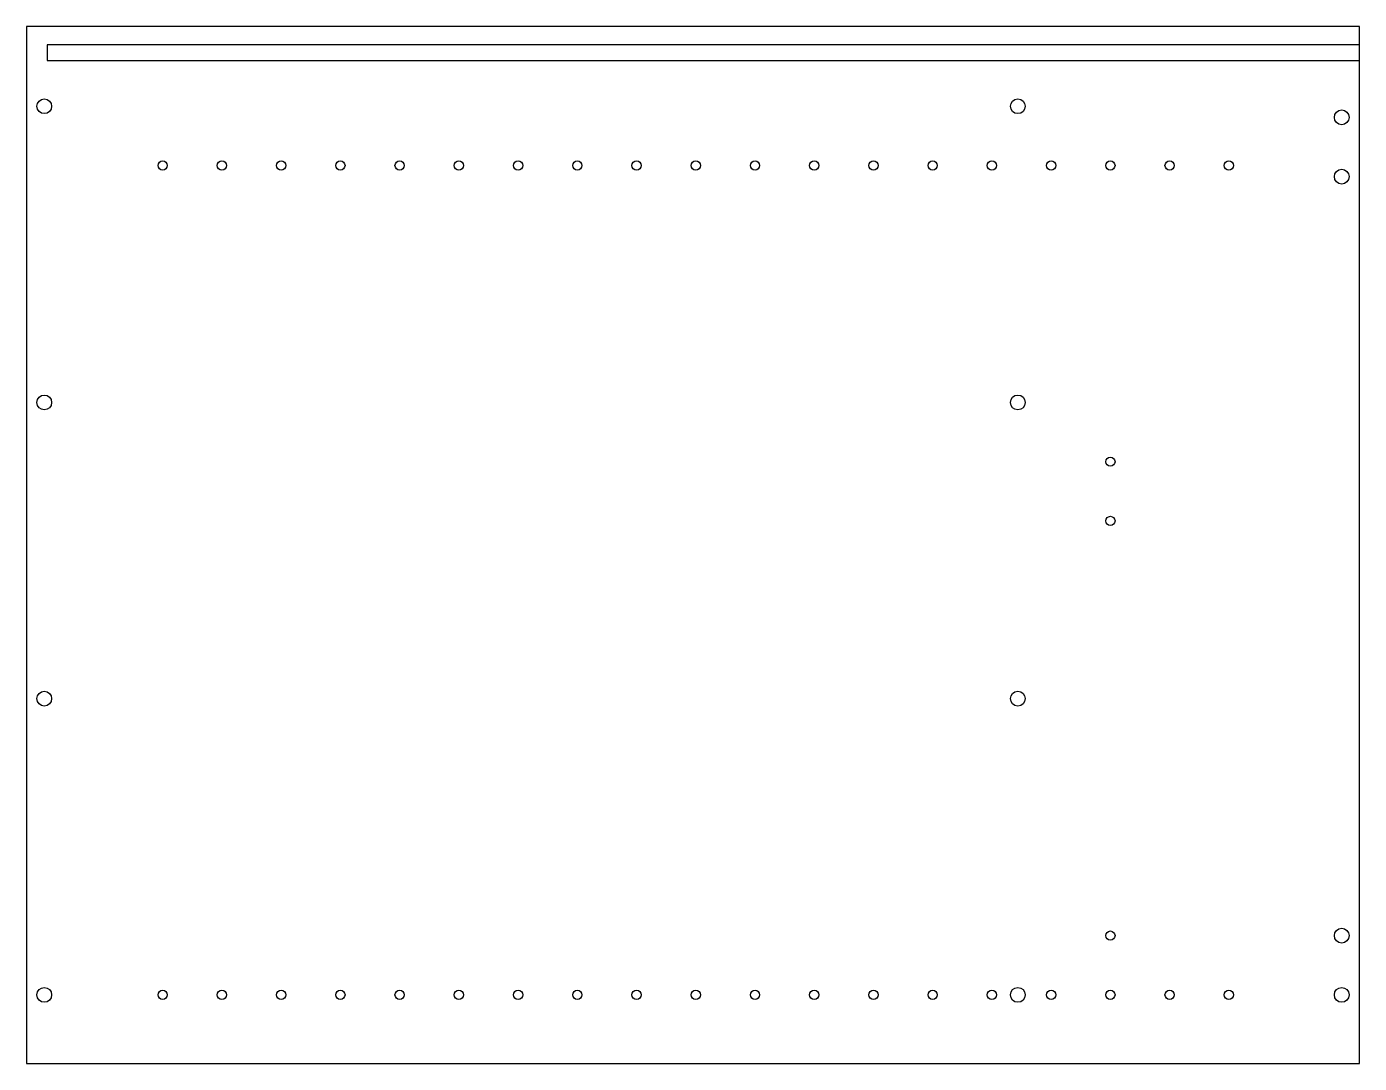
# Model space of a CAD drawing. Extents: x 0 to 720, y 0 to 560.
import ezdxf

# ---------------------------------------------------------------- set-up
doc = ezdxf.new("R2010")
doc.units = 0
for name, color, linetype in [('CONTOUR', 7, 'CONTINUOUS'), ('DRILL_V_D5_Z13', 7, 'CONTINUOUS'), ('DRILL_V_D8_Z12', 7, 'CONTINUOUS'), ('POCKET_Z8', 7, 'CONTINUOUS')]:
    doc.layers.add(name, color=color, linetype=linetype)

msp = doc.modelspace()

# ---------------------------------------------------------------- linework, layer by layer
at = {"layer": 'CONTOUR'}
msp.add_lwpolyline([(0, 0), (720, 0), (720, 560), (0, 560)], close=True, dxfattribs=at)
at = {"layer": 'DRILL_V_D5_Z13'}
for centre in [(73.5, 485), (105.5, 485), (137.5, 485), (169.5, 485), (201.5, 485), (233.5, 485), (265.5, 485), (297.5, 485), (329.5, 485), (361.5, 485), (393.5, 485), (425.5, 485), (457.5, 485), (489.5, 485), (521.5, 485), (553.5, 485), (585.5, 485), (617.5, 485), (649.5, 485), (585.5, 325), (585.5, 293), (585.5, 69), (73.5, 37), (105.5, 37), (137.5, 37), (169.5, 37), (201.5, 37), (233.5, 37), (265.5, 37), (297.5, 37), (329.5, 37), (361.5, 37), (393.5, 37), (425.5, 37), (457.5, 37), (489.5, 37), (521.5, 37), (553.5, 37), (585.5, 37), (617.5, 37), (649.5, 37)]:
    msp.add_circle(centre, 2.5, dxfattribs=at)
at = {"layer": 'DRILL_V_D8_Z12'}
for centre in [(9.5, 517), (535.5, 517), (710.5, 511), (710.5, 479), (9.5, 357), (535.5, 357), (9.5, 197), (535.5, 197), (710.5, 69), (9.5, 37), (535.5, 37), (710.5, 37)]:
    msp.add_circle(centre, 4, dxfattribs=at)
at = {"layer": 'POCKET_Z8'}
msp.add_lwpolyline([(11, 541.75), (720, 541.75), (720, 550.25), (11, 550.25)], close=True, dxfattribs=at)

doc.saveas('drawing.dxf')
